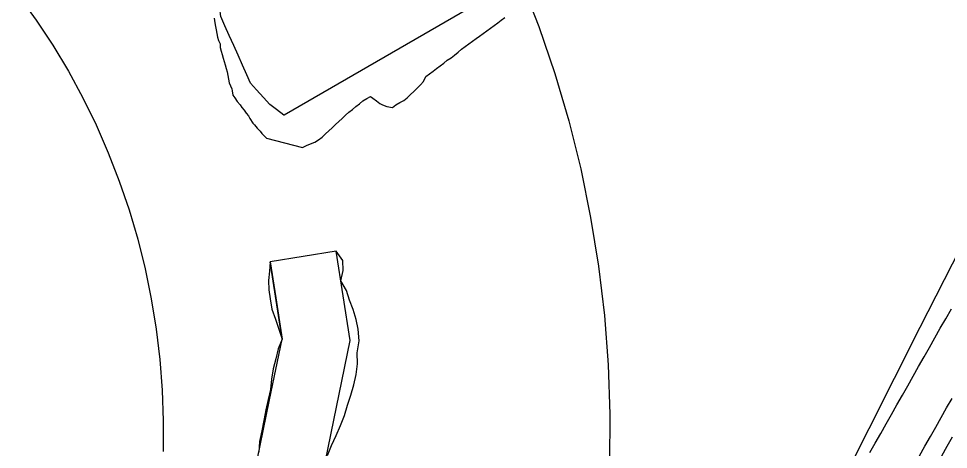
# Model space of a CAD drawing. Extents: x 115.113 to 115.1387, y -3.0991 to -3.0676.
# Drawn here: x 115.128942 to 115.132687, y -3.075524 to -3.073791 of the extents above; entities that cross this region are included whole.
import ezdxf

# ---------------------------------------------------------------- set-up
doc = ezdxf.new("R2010")
doc.units = 0
doc.header["$MEASUREMENT"] = 0
doc.layers.add('HRS_SMT2_R1', color=7, linetype='Continuous')

msp = doc.modelspace()

# ---------------------------------------------------------------- linework, layer by layer
at = {"layer": 'HRS_SMT2_R1', "color": 3}
for points in [[(115.1325601, -3.071938, 10), (115.1324977, -3.0720134, 10), (115.1323533, -3.0721654, 10), (115.1322928, -3.0722229, 10), (115.1322092, -3.0723378, 10), (115.1321342, -3.0724156, 10), (115.1321184, -3.0724316, 10), (115.1320989, -3.0724553, 10), (115.1320185, -3.0725658, 10), (115.1319948, -3.0725943, 10), (115.1319314, -3.0726858, 10), (115.1318849, -3.0727436, 10), (115.1318482, -3.0727978, 10), (115.1318214, -3.0728298, 10), (115.1317433, -3.0729414, 10), (115.1316273, -3.0730798, 10), (115.1315499, -3.0731786, 10), (115.131483, -3.0732596, 10), (115.1313579, -3.0733829, 10), (115.1312834, -3.0734445, 10), (115.1300111, -3.0741798, 10)], [(115.1317901, -3.0728746, 10), (115.1317433, -3.0729414, 10), (115.1316273, -3.0730798, 10), (115.1315499, -3.0731786, 10), (115.131483, -3.0732596, 10), (115.1313579, -3.0733829, 10), (115.1312834, -3.0734445, 10), (115.1300111, -3.0741798, 10)], [(115.1300111, -3.0741798, 10), (115.1300107, -3.0741795, 10), (115.1299801, -3.0741558, 10), (115.1299534, -3.0741359, 10), (115.1299286, -3.0741086, 10), (115.1299008, -3.0740769, 10), (115.1298766, -3.0740503, 10), (115.129861, -3.0740169, 10), (115.1298434, -3.0739775, 10), (115.1298258, -3.0739381, 10), (115.1298083, -3.0738987, 10), (115.1297907, -3.0738593, 10), (115.1297732, -3.0738199, 10), (115.1297561, -3.073782, 10), (115.1297552, -3.0737728, 10), (115.1297489, -3.073704, 10)], [(115.1300111, -3.0741798, 10), (115.1300107, -3.0741795, 10), (115.1299801, -3.0741558, 10), (115.1299534, -3.0741359, 10), (115.1299286, -3.0741086, 10), (115.1299008, -3.0740769, 10), (115.1298766, -3.0740503, 10), (115.129861, -3.0740169, 10), (115.1298434, -3.0739775, 10), (115.1298258, -3.0739381, 10), (115.1298083, -3.0738987, 10), (115.1297907, -3.0738593, 10), (115.1297732, -3.0738199, 10), (115.1297561, -3.073782, 10), (115.1297552, -3.0737728, 10)], [(115.1325705, -3.07555, 40), (115.1325923, -3.0755115, 40), (115.1326142, -3.075473, 40), (115.132636, -3.0754345, 40), (115.1326578, -3.075396, 40), (115.1326796, -3.0753576, 40), (115.1327015, -3.0753191, 40)]]:
    msp.add_polyline3d(points, dxfattribs=at)
at = {"layer": 'HRS_SMT2_R1', "color": 1}
for points in [[(115.1309653, -3.0736373, 40), (115.1310373, -3.073823, 40), (115.1311016, -3.0740116, 40), (115.1311577, -3.0742026, 40), (115.1312059, -3.0743958, 40), (115.1312459, -3.0745909, 40), (115.1312777, -3.0747875, 40), (115.1313013, -3.0749852, 40), (115.1313167, -3.0751837, 40), (115.1313238, -3.0753827, 40), (115.1313226, -3.0755818, 40)], [(115.1323706, -3.0755374, 40), (115.1323924, -3.0754989, 40), (115.1324142, -3.0754604, 40), (115.1324361, -3.0754219, 40), (115.1324579, -3.0753834, 40), (115.1324797, -3.075345, 40), (115.1325015, -3.0753065, 40), (115.1325234, -3.075268, 40), (115.1325452, -3.0752295, 40), (115.132567, -3.075191, 40), (115.1325888, -3.0751525, 40), (115.1326107, -3.0751141, 40), (115.1326325, -3.0750756, 40), (115.1326543, -3.0750371, 40), (115.1326761, -3.0749986, 40), (115.1326988, -3.0749584, 40)], [(115.13266, -3.0755503, 45), (115.1326818, -3.0755118, 45), (115.1327037, -3.0754733, 45)]]:
    msp.add_polyline3d(points, dxfattribs=at)
at = {"layer": 'HRS_SMT2_R1', "color": 176}
msp.add_polyline3d([(115.128942, -3.0736983, 40), (115.129013, -3.0737963, 40), (115.1290799, -3.0738976, 40), (115.1291424, -3.0740018, 40), (115.1292006, -3.0741089, 40), (115.1292543, -3.0742185, 40), (115.1293033, -3.0743306, 40), (115.1293476, -3.0744448, 40), (115.1293872, -3.0745609, 40), (115.1294218, -3.0746788, 40), (115.1294516, -3.0747982, 40), (115.1294763, -3.0749189, 40), (115.129496, -3.0750406, 40), (115.1295107, -3.0751632, 40), (115.1295202, -3.0752863, 40), (115.1295246, -3.0754098, 40), (115.1295239, -3.0755334, 40)], dxfattribs=at)
at = {"layer": 'HRS_SMT2_R1', "color": 6}
for points in [[(115.1297301, -3.0737889, 11.7023945), (115.1297319, -3.0738082, 12.1064682), (115.1297349, -3.0738221, 12.2953691), (115.1297378, -3.073836, 12.4927635), (115.1297407, -3.0738503, 12.6940536), (115.1297437, -3.0738647, 12.8933296), (115.1297473, -3.0738789, 13.0538616), (115.1297532, -3.073892, 13.0538616), (115.1297541, -3.0739073, 13.4020271), (115.1297577, -3.0739215, 13.559864), (115.1297618, -3.0739354, 13.6796236), (115.1297659, -3.0739493, 13.8037596), (115.12977, -3.0739633, 13.9277973), (115.1297741, -3.0739772, 14.0497179), (115.1297783, -3.0739911, 14.1668119), (115.1297824, -3.074005, 14.2893324), (115.129785, -3.0740196, 14.5173655), (115.1297874, -3.0740343, 14.7600765), (115.1297895, -3.0740491, 15.0262146), (115.1297953, -3.0740616, 15.0262146), (115.1298005, -3.0740727, 15.0262146), (115.1298019, -3.0740808, 15.4340467), (115.129805, -3.0740986, 15.4728489), (115.1298123, -3.0741098, 15.884778), (115.1298222, -3.0741249, 15.7911825), (115.1298343, -3.0741382, 15.7911825), (115.129841, -3.0741487, 15.9108124), (115.1298503, -3.0741593, 15.9108124), (115.1298582, -3.0741711, 16.0309734), (115.1298674, -3.0741813, 16.0309734), (115.1298739, -3.0741921, 16.1862679), (115.1298854, -3.0742115, 16.4738369), (115.1298915, -3.0742182, 16.5493526), (115.1299035, -3.0742317, 16.8210239), (115.1299149, -3.0742443, 17.0341034), (115.1299222, -3.0742527, 17.17099), (115.129931, -3.0742624, 17.3127975), (115.1299407, -3.074272, 17.4196892), (115.130085, -3.0743089, 19.5100651), (115.1301017, -3.074302, 19.6606636), (115.1301183, -3.074295, 19.8028183), (115.1301348, -3.0742877, 19.930357), (115.1301503, -3.0742788, 19.930357), (115.1301644, -3.0742674, 19.752039), (115.1301779, -3.0742549, 19.4923267), (115.1301914, -3.0742423, 19.2254009), (115.1302048, -3.0742297, 18.9594193), (115.1302183, -3.0742172, 18.6985645), (115.1302318, -3.0742047, 18.4381618), (115.1302453, -3.0741922, 18.1798248), (115.1302589, -3.0741799, 17.9328671), (115.1302726, -3.0741677, 17.6927433), (115.1302864, -3.0741558, 17.4803772), (115.1303008, -3.0741449, 17.3322124), (115.1303151, -3.0741338, 17.1789436), (115.1303287, -3.0741215, 16.9332256), (115.1303442, -3.0741125, 16.9332256), (115.1303598, -3.0741036, 16.9332256), (115.1303687, -3.0741106, 17.4491768), (115.1303829, -3.0741217, 18.6023273), (115.1303971, -3.0741328, 19.743742), (115.1304081, -3.0741375, 20.3586006), (115.1304246, -3.0741447, 21.284174), (115.1304474, -3.0741485, 22.2276993), (115.130462, -3.0741379, 22.1051273), (115.1304775, -3.0741289, 22.1051273), (115.130493, -3.07412, 22.1051273), (115.1305073, -3.0741089, 21.9527874), (115.1305208, -3.0740964, 21.6918583), (115.1305342, -3.0740838, 21.4213753), (115.1305476, -3.074071, 21.1396103), (115.1305604, -3.0740574, 20.7966862), (115.1305729, -3.0740432, 20.4104023), (115.1305825, -3.0740239, 19.6498127), (115.1305968, -3.0740127, 19.4852772), (115.1306113, -3.0740019, 19.355505), (115.1306258, -3.0739912, 19.223896), (115.1306402, -3.0739804, 19.0873566), (115.1306546, -3.0739694, 18.9372463), (115.1306687, -3.073958, 18.7620716), (115.1306843, -3.073949, 18.7620716), (115.1306983, -3.0739375, 18.575779), (115.1307123, -3.0739258, 18.3720093), (115.1307262, -3.0739141, 18.1708069), (115.1307403, -3.0739026, 17.9844265), (115.1307549, -3.0738922, 17.8748741), (115.1307696, -3.0738817, 17.7657261), (115.1307843, -3.0738713, 17.6567669), (115.130799, -3.0738608, 17.548769), (115.1308137, -3.0738505, 17.4456272), (115.1308283, -3.0738399, 17.3265457), (115.1308428, -3.0738293, 17.2051582), (115.1308574, -3.0738186, 17.0822029), (115.1308719, -3.0738079, 16.9509716), (115.1308862, -3.0737968, 16.7990246), (115.1309006, -3.0737859, 16.6529541)], [(115.1301858, -3.0755487, 26.1568489), (115.1302027, -3.0755085, 24.9986782), (115.1302215, -3.0754687, 23.6210766), (115.1302388, -3.0754286, 22.4047623), (115.1302552, -3.0753882, 21.3080406), (115.1302673, -3.075347, 20.6904583), (115.1302802, -3.075306, 19.9758091), (115.1302922, -3.0752648, 19.3681087), (115.1303021, -3.0752231, 19), (115.1303069, -3.0751803, 19.2086906), (115.1303059, -3.0751364, 20.0829639), (115.1303143, -3.0750877, 20.0327282), (115.1303095, -3.0750408, 19.8533306), (115.1303013, -3.0750011, 20.178957), (115.1302893, -3.0749621, 20.9249382), (115.1302752, -3.0749234, 21.9132404), (115.1302627, -3.0748844, 22.7198086), (115.1302399, -3.0748461, 24.6692276), (115.130249, -3.0748047, 26.4940491), (115.1302481, -3.0747638, 27.2211876), (115.1302211, -3.0747272, 25), (115.1299546, -3.0747699, 25), (115.1299519, -3.0748074, 23.9388199), (115.1299491, -3.0748449, 22.8570995), (115.1299505, -3.0748818, 22.2523727), (115.1299555, -3.074918, 22.0567856), (115.1299621, -3.0749595, 21.9232998), (115.1299762, -3.0749997, 22.6370544), (115.1299898, -3.07504, 23.297039), (115.1300038, -3.0750803, 24), (115.1299881, -3.0751195, 25.0834255), (115.1299782, -3.07516, 25.5251389), (115.1299678, -3.0752004, 26.007534), (115.1299602, -3.0752414, 26.1875534), (115.129956, -3.0752831, 25.9689388), (115.1299467, -3.0753237, 26.3275909), (115.1299371, -3.0753657, 26.7066822), (115.1299292, -3.075408, 26.8868885), (115.1299211, -3.0754503, 27.0937004), (115.1299124, -3.0754925, 27.371376), (115.1299094, -3.0755359, 27)]]:
    msp.add_polyline3d(points, dxfattribs=at)
at = {"layer": 'HRS_SMT2_R1', "color": 4}
for points in [[(115.1301651, -3.0756319, 27), (115.1301779, -3.0755702, 26.6606007), (115.130278, -3.0750868, 24), (115.1302211, -3.0747272, 25)], [(115.1299028, -3.0755681, 27), (115.1299531, -3.075325, 25.6116276), (115.1300038, -3.0750803, 24), (115.1299775, -3.0749145, 24.5339413), (115.1300038, -3.0750803, 24), (115.1299546, -3.0747699, 25), (115.1299775, -3.0749145, 24.5339413)]]:
    msp.add_polyline3d(points, dxfattribs=at)
at = {"layer": 'HRS_SMT2_R1', "color": 30}
msp.add_polyline3d([(115.1322648, -3.0756461, 40), (115.1325732, -3.0750326, 39), (115.1327361, -3.0747148, 38)], dxfattribs=at)

doc.saveas('drawing.dxf')
